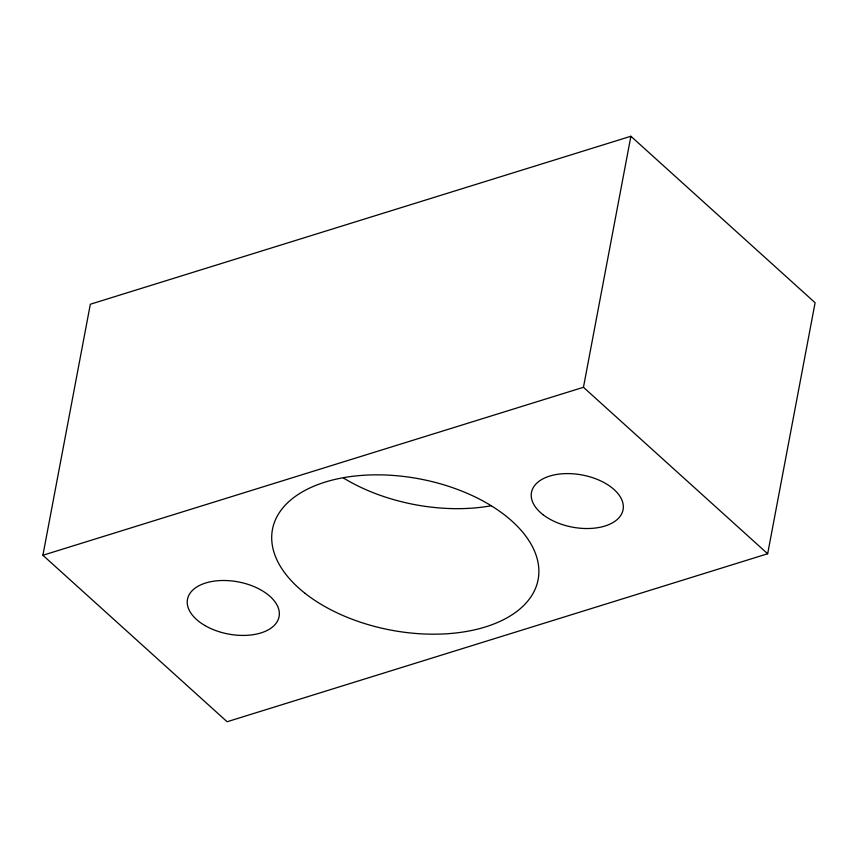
<?xml version="1.0" encoding="UTF-8"?>
<svg xmlns="http://www.w3.org/2000/svg" width="858" height="858" viewBox="0 0 858 858"><rect width="100%" height="100%" fill="white"/><g stroke="black" fill="none" stroke-linecap="round" stroke-linejoin="round"><path stroke-width="1.29" d="M42.9 555.265L90.337 304.236L630.887 136.261L815.1 302.735L767.663 553.764L227.113 721.739L42.9 555.265L583.451 387.29L767.663 553.764M583.451 387.29L630.887 136.261M491.076 505.78A135.167 76.952 10.7 0 1 343.404 477.97M305.073 593.35A135.167 76.952 10.7 0 0 531.896 595.334A135.167 76.952 10.7 0 0 378.882 474.849A135.167 76.952 10.7 0 0 305.073 593.35M204.837 625.482A46.611 26.534 10.7 0 0 278.893 617.513A46.611 26.534 10.7 0 0 216.141 580.877A46.611 26.534 10.7 0 0 204.837 625.482M542.921 514.607A46.611 26.534 10.7 0 0 621.031 514.993A46.611 26.534 10.7 0 0 567.889 473.595A46.611 26.534 10.7 0 0 542.921 514.607"/></g></svg>
